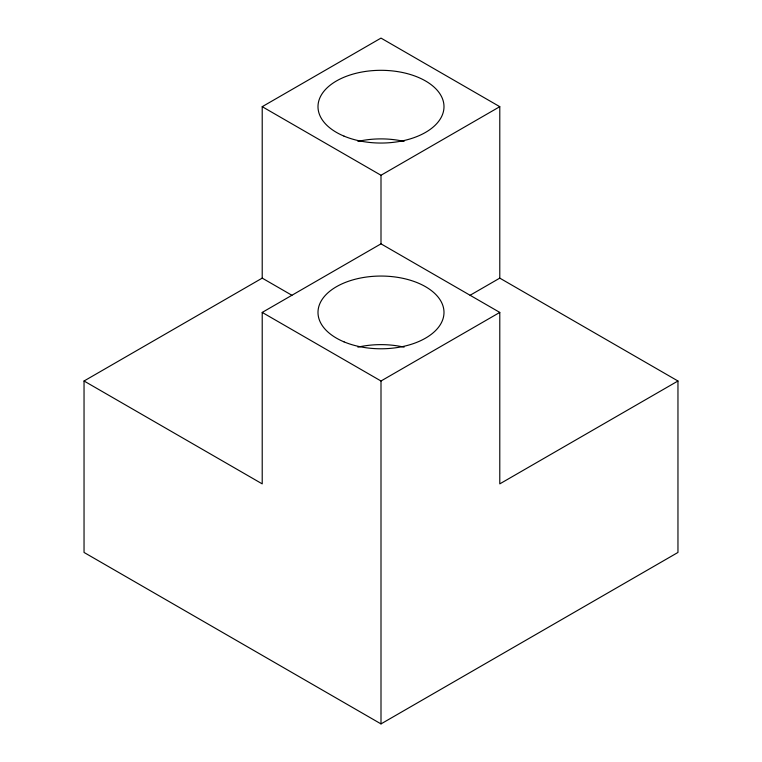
<?xml version="1.0" encoding="UTF-8"?>
<svg xmlns="http://www.w3.org/2000/svg" width="762" height="762" viewBox="0 0 762 762"><rect width="100%" height="100%" fill="white"/><g stroke="black" fill="none" stroke-linecap="round" stroke-linejoin="round"><path stroke-width="1.14" d="M262.214 278.13L262.214 106.68L381 38.1L499.786 106.68L499.786 278.13L677.961 381L677.961 552.45L381 723.9L84.039 552.45L84.039 381L262.214 278.13L291.913 295.275M262.214 106.68L381 175.26L499.786 106.68M84.039 381L262.214 483.87L262.214 312.42L381 243.84L499.786 312.42L499.786 483.87L677.961 381M470.087 295.275L499.786 278.13M262.214 312.42L381 381L499.786 312.42M381 175.26L381 243.84M381 381L381 723.9M357.921 141.418A62.998 36.366 0 0 1 404.079 141.418M357.921 347.158A62.998 36.366 0 0 1 404.079 347.158M344.033 136.131A62.998 36.366 0 0 0 443.655 110.433A62.998 36.366 0 0 0 355.302 73.476A62.998 36.366 0 0 0 344.033 136.131M344.033 341.871A62.998 36.366 0 0 0 443.655 316.173A62.998 36.366 0 0 0 355.302 279.216A62.998 36.366 0 0 0 344.033 341.871"/></g></svg>
